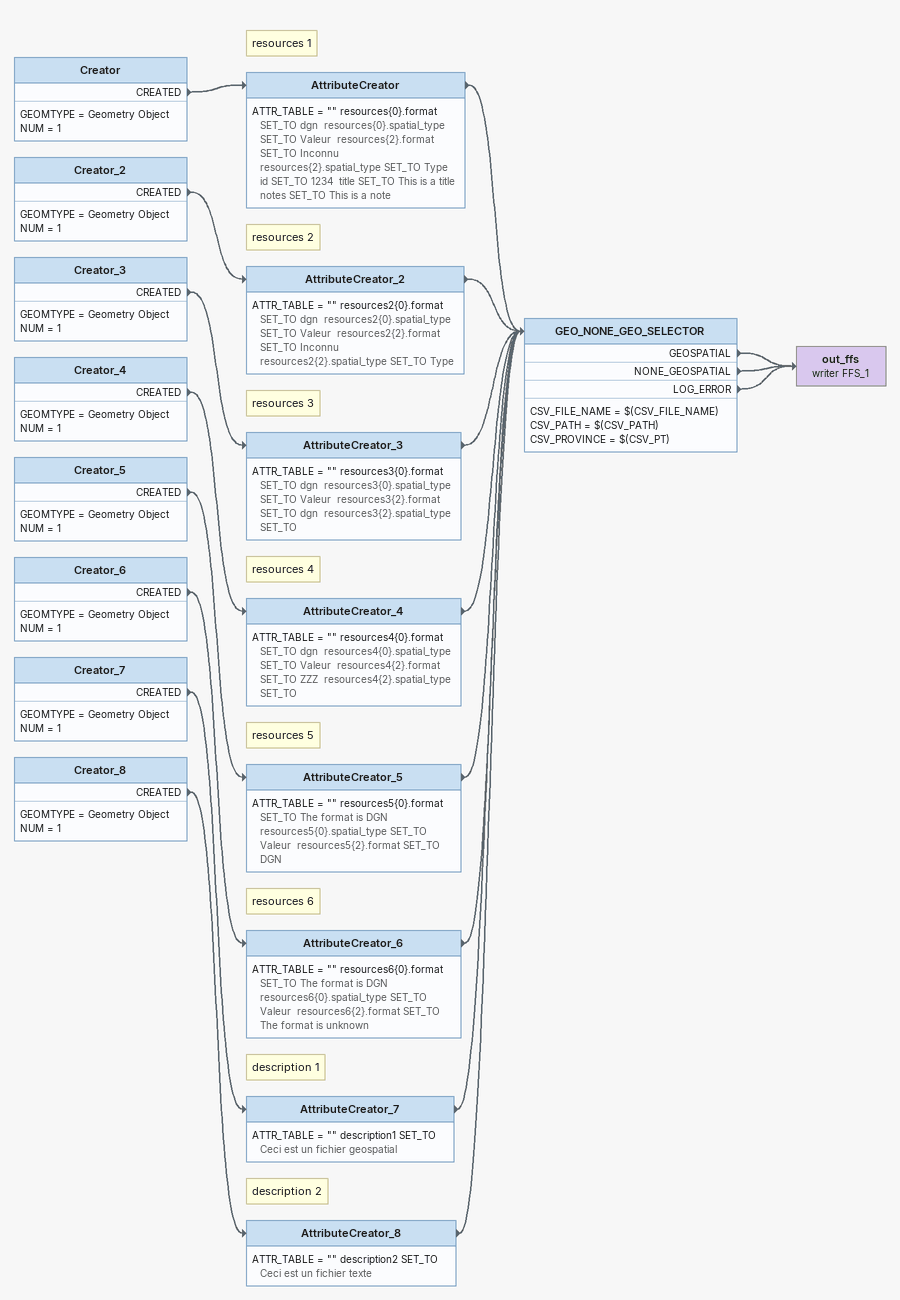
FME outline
Creator
    GEOMTYPE = Geometry Object
    NUM = 1
    CREATED -> AttributeCreator
Note: resources 1
AttributeCreator
    ATTR_TABLE = "" resources{0}.format SET_TO dgn  resources{0}.spatial_type SET_TO Valeur  resources{2}.format SET_TO Inconnu  resources{2}.spatial_type SET_TO Type  id SET_TO 1234  title SET_TO This is a title  notes SET_TO This is a note
    -> GEO_NONE_GEO_SELECTOR
Creator_2
    GEOMTYPE = Geometry Object
    NUM = 1
    CREATED -> AttributeCreator_2
Note: resources 2
AttributeCreator_2
    ATTR_TABLE = "" resources2{0}.format SET_TO dgn  resources2{0}.spatial_type SET_TO Valeur  resources2{2}.format SET_TO Inconnu  resources2{2}.spatial_type SET_TO Type
    -> GEO_NONE_GEO_SELECTOR
Creator_3
    GEOMTYPE = Geometry Object
    NUM = 1
    CREATED -> AttributeCreator_3
Note: resources 3
AttributeCreator_3
    ATTR_TABLE = "" resources3{0}.format SET_TO dgn  resources3{0}.spatial_type SET_TO Valeur  resources3{2}.format SET_TO dgn  resources3{2}.spatial_type SET_TO
    -> GEO_NONE_GEO_SELECTOR
Creator_4
    GEOMTYPE = Geometry Object
    NUM = 1
    CREATED -> AttributeCreator_4
Note: resources 4
AttributeCreator_4
    ATTR_TABLE = "" resources4{0}.format SET_TO dgn  resources4{0}.spatial_type SET_TO Valeur  resources4{2}.format SET_TO ZZZ  resources4{2}.spatial_type SET_TO
    -> GEO_NONE_GEO_SELECTOR
Creator_5
    GEOMTYPE = Geometry Object
    NUM = 1
    CREATED -> AttributeCreator_5
Note: resources 5
AttributeCreator_5
    ATTR_TABLE = "" resources5{0}.format SET_TO The format is DGN  resources5{0}.spatial_type SET_TO Valeur  resources5{2}.format SET_TO DGN
    -> GEO_NONE_GEO_SELECTOR
Creator_6
    GEOMTYPE = Geometry Object
    NUM = 1
    CREATED -> AttributeCreator_6
Note: resources 6
AttributeCreator_6
    ATTR_TABLE = "" resources6{0}.format SET_TO The format is DGN  resources6{0}.spatial_type SET_TO Valeur  resources6{2}.format SET_TO The format is unknown
    -> GEO_NONE_GEO_SELECTOR
Creator_7
    GEOMTYPE = Geometry Object
    NUM = 1
    CREATED -> AttributeCreator_7
Note: description 1
AttributeCreator_7
    ATTR_TABLE = "" description1 SET_TO Ceci est un fichier geospatial
    -> GEO_NONE_GEO_SELECTOR
Creator_8
    GEOMTYPE = Geometry Object
    NUM = 1
    CREATED -> AttributeCreator_8
Note: description 2
AttributeCreator_8
    ATTR_TABLE = "" description2 SET_TO Ceci est un fichier texte
    -> GEO_NONE_GEO_SELECTOR
GEO_NONE_GEO_SELECTOR
    CSV_FILE_NAME = $(CSV_FILE_NAME)
    CSV_PATH = $(CSV_PATH)
    CSV_PROVINCE = $(CSV_PT)
    GEOSPATIAL -> out_ffs (writer FFS_1)
    NONE_GEOSPATIAL -> out_ffs (writer FFS_1)
    LOG_ERROR -> out_ffs (writer FFS_1)
out_ffs (writer FFS_1)
